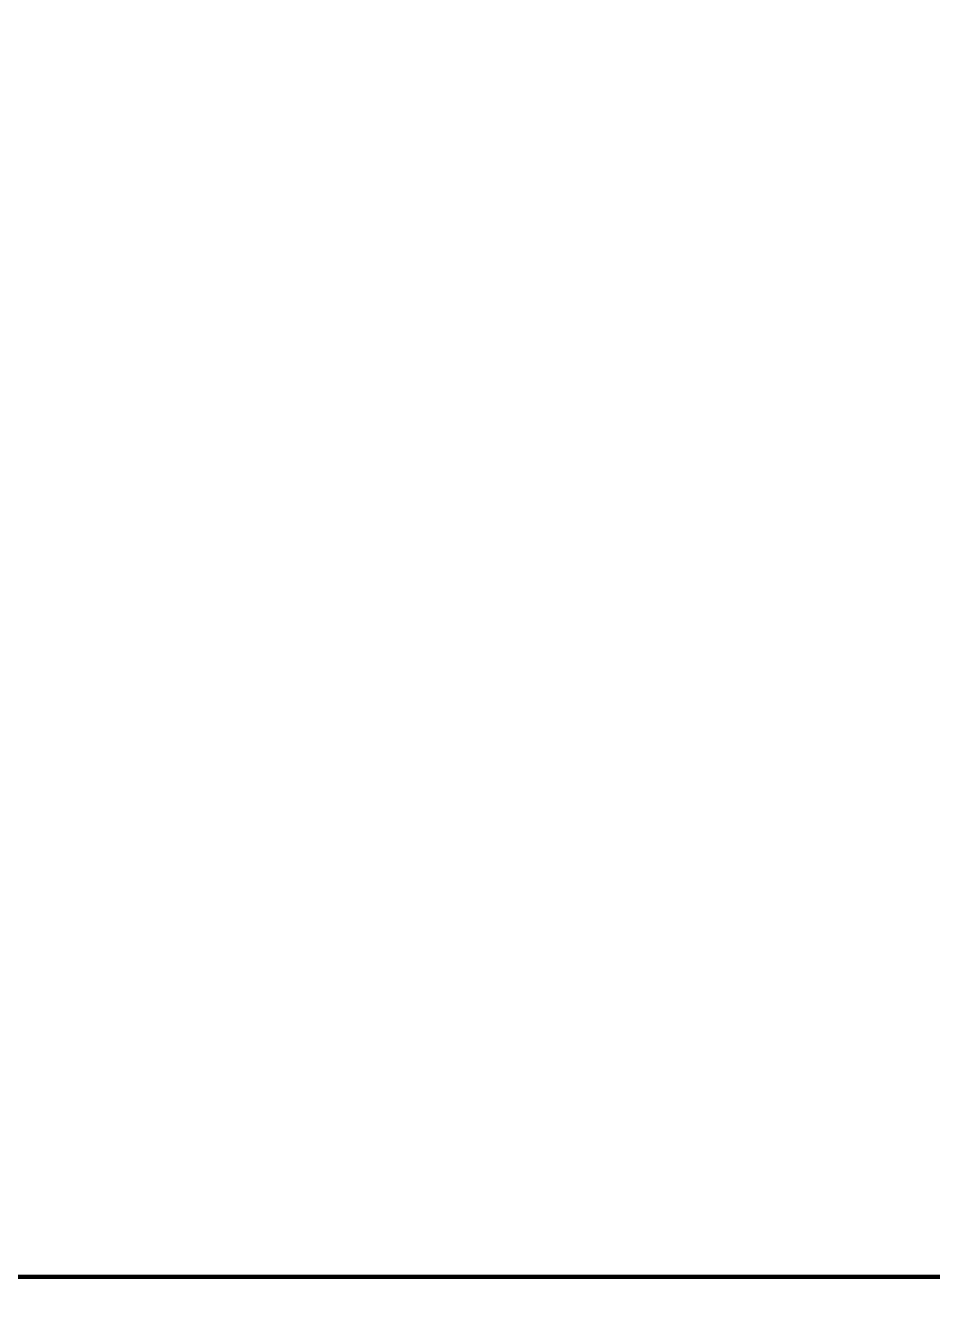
# Model space of a CAD drawing. Extents: x 2803505 to 5851001, y -1372902 to 24339.
# Drawn here: x 3286417 to 3307405, y -688779 to -659295 of the extents above; entities that cross this region are included whole.
import ezdxf
from ezdxf.xclip import XClip

# ---------------------------------------------------------------- set-up
doc = ezdxf.new("R2010")
doc.units = 0
doc.header["$LTSCALE"] = 1000
doc.header["$MEASUREMENT"] = 0
doc.header["$XCLIPFRAME"] = 2
doc.linetypes.add('DOTE', pattern=[2.42, 2, -0.2, 0.02, -0.2])
doc.layers.get('0').update_dxf_attribs({"linetype": 'CONTINUOUS'})
doc.layers.add('!!电气', color=1, linetype='CONTINUOUS')
doc.layers.add('DOTE', color=19, linetype='DOTE', lineweight=9)
doc.layers.add('图框', color=147, linetype='CONTINUOUS', lineweight=20)

# ---------------------------------------------------------------- blocks, each defined once
blk = doc.blocks.new('A$C74D73064')
at = {"layer": 'DOTE', "color": 252}
for p, q in [((-19795, 93137), (-19795, 8149)), ((-13745, 93137), (-13745, 8149)), ((-5795, 93137), (-5795, 8149)), ((-345, 93137), (-345, 8149))]:
    blk.add_line(p, q, dxfattribs=at)
blk = doc.blocks.new('A$C7F3A17C0')
ref = blk.add_blockref('A$C74D73064', (61886, 6791))
XClip(ref).set_block_clipping_path([(-52083.8042452353, 10173.6344749072), (1916.1826223061, 29673.6344737304)])

msp = doc.modelspace()

# ---------------------------------------------------------------- linework, layer by layer
at = {"layer": '图框', "const_width": 100}
msp.add_lwpolyline([(3325259.7, -688253.6), (3325259.7, -630853.6), (3244659.7, -630853.6), (3244659.7, -688253.6)], close=True, dxfattribs=at)

# ---------------------------------------------------------------- block references
at = {"layer": '!!电气'}
msp.add_blockref('A$C7F3A17C0', (3244659.7, -747653.6), dxfattribs=at)

doc.saveas('drawing.dxf')
